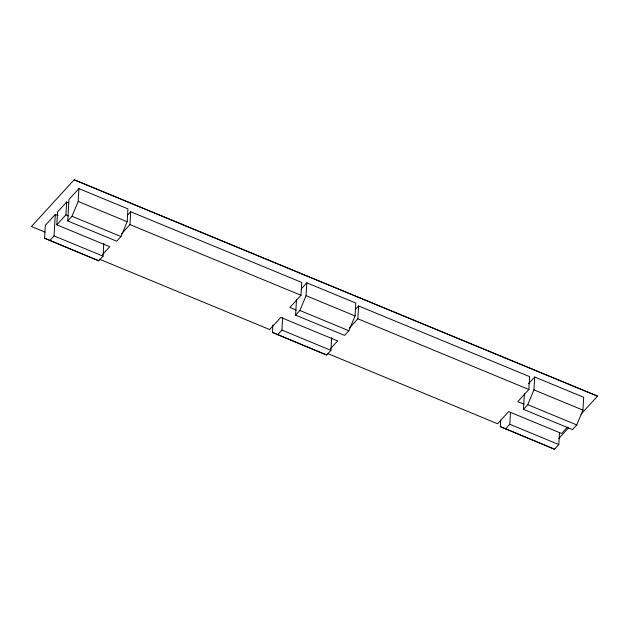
<?xml version="1.0" encoding="UTF-8"?>
<svg xmlns="http://www.w3.org/2000/svg" width="629" height="629" viewBox="0 0 629 629"><rect width="100%" height="100%" fill="white"/><g stroke="black" fill="none" stroke-linecap="round" stroke-linejoin="round"><path stroke-width="0.94" d="M103.785 243.486L103.054 256.152L98.784 260.823L44.573 238.218L45.319 225.355L55.281 214.458L58.002 215.582M49.777 240.569L54.047 235.899L55.281 214.458M102.558 254.564L109.745 246.71L56.822 224.828L57.561 211.965L66.674 202.003L68.467 202.742M56.822 224.828L65.927 214.866L66.674 202.003M67.712 220.944L68.954 199.511L78.916 188.606L127.923 208.867L127.184 221.73L120.988 236.535L116.719 241.206L67.712 220.944L71.989 216.274L78.177 201.469L78.916 188.606M121.468 233.886L129.959 224.592L130.706 211.737L301.739 282.437L300.992 295.292L289.89 307.439L296.204 310.05M331.664 337.687L330.933 350.353L326.663 355.023L272.459 332.419L272.876 325.067M277.656 334.77L281.926 330.091L282.657 317.425M301.244 288.884L306.795 282.806L355.802 303.068L355.063 315.931L348.875 330.728L344.598 335.406L295.591 315.145L296.495 299.553M295.591 315.145L299.868 310.474L306.056 295.669L306.795 282.806M349.354 328.086L357.846 318.793L358.585 305.93L529.618 376.629L528.879 389.493L517.769 401.64L524.051 404.235M559.488 432.854L558.811 444.554L554.542 449.224L500.338 426.619L500.708 420.188M505.535 428.962L509.804 424.292L510.481 412.6M528.494 383.769L534.674 377.007L583.681 397.269L582.941 410.124L576.754 424.929L572.484 429.599L523.477 409.345L524.374 393.754M523.477 409.345L527.747 404.675L533.935 389.87L534.674 377.007M581.125 414.102L597.55 396.128L74.159 179.776L31.45 226.495L45.06 232.117M127.435 215.307L130.706 211.737M355.322 309.507L358.585 305.93M330.437 348.765L337.624 340.91L280.778 317.409L269.676 329.557L99.547 259.227M567.444 427.075L561.587 433.483L508.657 411.61L497.555 423.749L327.426 353.427M558.78 438.531L568.64 427.751M74.159 179.776L597.55 396.128M78.177 201.469L127.184 221.73M306.056 295.669L355.063 315.931M533.935 389.87L582.941 410.124M129.959 224.592L300.992 295.292M357.846 318.793L528.879 389.493M71.989 216.274L120.988 236.535M299.868 310.474L348.875 330.728M527.747 404.675L576.754 424.929M65.927 214.866L68.624 215.975M54.047 235.899L103.054 256.152M281.926 330.091L330.933 350.353M509.804 424.292L558.811 444.554M44.573 238.218L98.784 260.823M272.459 332.419L326.663 355.023M500.338 426.619L554.542 449.224"/></g></svg>
